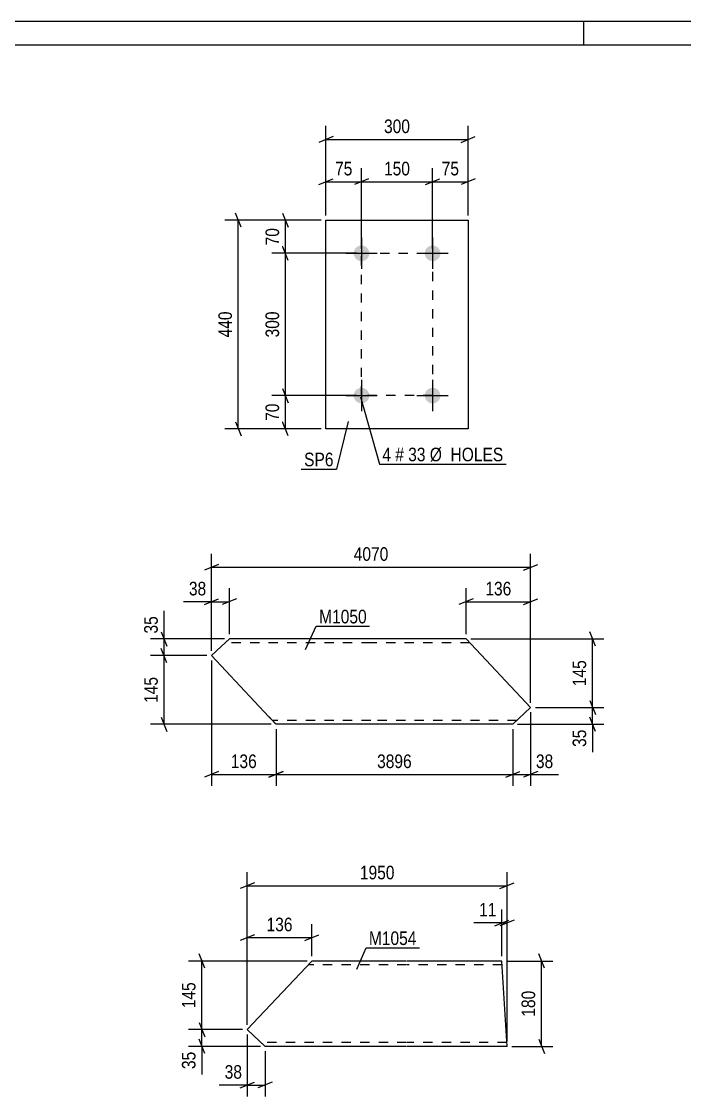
# Model space of a CAD drawing. Header units: millimetres. Extents: x 0 to 594, y 0 to 420.
# Drawn here: x 265.3 to 405.2, y 193.3 to 420 of the extents above; entities that cross this region are included whole.
import ezdxf

# ---------------------------------------------------------------- set-up
doc = ezdxf.new("R2010")
doc.units = ezdxf.units.MM
doc.linetypes.add('DXK_LINE_DOT2', pattern=[3.9198, 1.9599, -1.9599])
doc.styles.add('Arial Narrow', font='ARIALN.TTF', dxfattribs={"height": 0.2})

# ---------------------------------------------------------------- blocks, each defined once
blk = doc.blocks.new('Unknown-761544551-1135 - 11509')
at = {"color": 5, "linetype": 'Continuous'}
for p, q in [((594, 420), (0, 420)), ((384, 415), (384, 420)), ((589, 415), (5, 415))]:
    blk.add_line(p, q, dxfattribs=at)
blk = doc.blocks.new('Part-761544551-2878 - 2862')
at = {"color": 2, "linetype": 'Continuous'}
for p, q in [((307.51, 288.21), (305.45, 286.28)), ((309.21, 289.81), (307.51, 288.21)), ((339.06, 289.81), (309.21, 289.81)), ((359.16, 289.81), (339.16, 289.81)), ((359.16, 289.81), (372.77, 275.35)), ((317.56, 273.41), (305.45, 286.28)), ((369.01, 271.81), (372.77, 275.35)), ((319.06, 271.81), (317.56, 273.41)), ((339.06, 271.81), (319.06, 271.81)), ((369.01, 271.81), (339.16, 271.81))]:
    blk.add_line(p, q, dxfattribs=at)
at = {"color": 7, "linetype": 'DXK_LINE_DOT2'}
for p, q in [((309.21, 289.81), (308.16, 288.83)), ((339.06, 289.01), (308.36, 289.01)), ((359.91, 289.01), (339.16, 289.01)), ((318.95, 271.94), (317.56, 273.41)), ((339.06, 272.61), (318.31, 272.61)), ((369.86, 272.61), (339.16, 272.61))]:
    blk.add_line(p, q, dxfattribs=at)
blk = doc.blocks.new('Part-761544551-3072 - 3056')
at = {"color": 2, "linetype": 'Continuous'}
for p, q in [((313, 207.43), (326.6, 221.89)), ((346.6, 221.89), (326.6, 221.89)), ((366.7, 221.89), (346.7, 221.89)), ((367.81, 203.89), (366.7, 221.89)), ((316.75, 203.89), (313, 207.43)), ((346.6, 203.89), (316.75, 203.89)), ((367.81, 203.89), (346.7, 203.89))]:
    blk.add_line(p, q, dxfattribs=at)
at = {"color": 7, "linetype": 'DXK_LINE_DOT2'}
for p, q in [((346.6, 221.09), (325.85, 221.09)), ((366.75, 221.09), (346.7, 221.09)), ((316.75, 203.89), (315.05, 205.49)), ((346.6, 204.69), (315.9, 204.69)), ((367.76, 204.69), (346.7, 204.69)), ((367.76, 204.69), (367.76, 204.75))]:
    blk.add_line(p, q, dxfattribs=at)
blk = doc.blocks.new('Part-761544551-4102 - 4053')
at = {"color": 2, "linetype": 'Continuous'}
for p, q in [((329.59, 334.12), (329.59, 378.12)), ((329.59, 378.12), (359.59, 378.12)), ((359.59, 378.12), (359.59, 334.12)), ((359.59, 334.12), (329.59, 334.12))]:
    blk.add_line(p, q, dxfattribs=at)
blk = doc.blocks.new('Bolt-761544551-4087 - 4053')
at = {"linetype": 'Continuous'}
for points in [[(337.09, 372.77, -1), (337.09, 369.47, -1)], [(352.09, 372.77, -1), (352.09, 369.47, -1)], [(337.09, 342.77, -1), (337.09, 339.47, -1)], [(352.09, 342.77, -1), (352.09, 339.47, -1)]]:
    blk.add_hatch(color=1, dxfattribs=at).paths.add_polyline_path(points)
at = {"color": 1, "linetype": 'Continuous'}
for p, q in [((337.09, 374.42), (337.09, 367.82)), ((352.09, 374.42), (352.09, 367.82)), ((333.79, 371.12), (340.39, 371.12)), ((348.79, 371.12), (355.39, 371.12)), ((337.09, 344.42), (337.09, 337.82)), ((352.09, 344.42), (352.09, 337.82)), ((333.79, 341.12), (340.39, 341.12)), ((348.79, 341.12), (355.39, 341.12))]:
    blk.add_line(p, q, dxfattribs=at)
blk = doc.blocks.new('Rectangle-761544551-4187 - 4053')
at = {"color": 1, "linetype": 'DXK_LINE_DOT2'}
blk.add_lwpolyline([(337.09, 371.12), (352.09, 371.12), (352.09, 341.12), (337.09, 341.12), (337.09, 371.12)], close=True, dxfattribs=at)
blk = doc.blocks.new('StraightDimension-761544551-2939 - 2862')
at = {"color": 7, "linetype": 'Continuous'}
for p, q in [((294.85, 291.31), (296.05, 288.31)), ((308.21, 289.81), (292.6, 289.81)), ((295.45, 286.28), (295.45, 289.81)), ((304.45, 286.28), (292.6, 286.28)), ((296.05, 284.78), (294.85, 287.78))]:
    blk.add_line(p, q, dxfattribs=at)
at = {"color": 0}
blk.add_wipeout([(294.7, 295.2), (290.5, 295.2), (290.5, 290.34), (294.7, 290.34)], dxfattribs=at)
at = {"color": 7, "linetype": 'Continuous'}
blk.add_line((295.45, 289.81), (295.45, 295.72), dxfattribs=at)
blk.add_line((295.45, 289.81), (295.45, 295.72), dxfattribs=at)
at = {"color": 3, "style": 'Arial Narrow'}
blk.add_text('35', height=2.863, rotation=90.0002, dxfattribs=at).set_placement((294.1, 290.94))
blk = doc.blocks.new('StraightDimension-761544551-2970 - 2862')
at = {"color": 7, "linetype": 'Continuous'}
for p, q in [((305.45, 287.28), (305.45, 300.49)), ((309.21, 290.81), (309.21, 300.49)), ((303.95, 297.04), (306.95, 298.24)), ((305.45, 297.64), (309.21, 297.64)), ((310.71, 298.24), (307.71, 297.04))]:
    blk.add_line(p, q, dxfattribs=at)
at = {"color": 0}
blk.add_wipeout([(304.93, 298.39), (304.93, 302.59), (300.07, 302.59), (300.07, 298.39)], dxfattribs=at)
at = {"color": 7, "linetype": 'Continuous'}
blk.add_line((305.45, 297.64), (299.55, 297.64), dxfattribs=at)
blk.add_line((305.45, 297.64), (299.55, 297.64), dxfattribs=at)
at = {"color": 3, "style": 'Arial Narrow'}
blk.add_text('38', height=2.863, dxfattribs=at).set_placement((300.67, 298.99))
blk = doc.blocks.new('StraightDimension-761544551-2921 - 2862')
at = {"color": 7, "linetype": 'Continuous'}
for p, q in [((304.45, 286.28), (292.6, 286.28)), ((296.05, 284.78), (294.85, 287.78)), ((295.45, 271.81), (295.45, 286.28)), ((294.85, 273.31), (296.05, 270.31)), ((318.06, 271.81), (292.6, 271.81))]:
    blk.add_line(p, q, dxfattribs=at)
at = {"color": 0}
blk.add_wipeout([(294.7, 282.39), (290.5, 282.39), (290.5, 275.71), (294.7, 275.71)], dxfattribs=at)
at = {"color": 3, "style": 'Arial Narrow'}
blk.add_text('145', height=2.863, rotation=90.0002, dxfattribs=at).set_placement((294.1, 276.31))
blk = doc.blocks.new('StraightDimension-761544551-2985 - 2862')
at = {"color": 7, "linetype": 'Continuous'}
for p, q in [((359.16, 290.81), (359.16, 300.49)), ((372.77, 276.35), (372.77, 300.49)), ((360.66, 298.24), (357.66, 297.04)), ((359.16, 297.64), (372.77, 297.64)), ((371.27, 297.04), (374.27, 298.24))]:
    blk.add_line(p, q, dxfattribs=at)
at = {"color": 0}
blk.add_wipeout([(369.31, 298.39), (369.31, 302.59), (362.62, 302.59), (362.62, 298.39)], dxfattribs=at)
at = {"color": 3, "style": 'Arial Narrow'}
blk.add_text('136', height=2.863, dxfattribs=at).set_placement((363.22, 298.99))
blk = doc.blocks.new('StraightDimension-761544551-8043 - 2862')
at = {"color": 7, "linetype": 'Continuous'}
for p, q in [((305.45, 285.28), (305.45, 258.83)), ((319.06, 270.81), (319.06, 258.83)), ((306.95, 261.83), (303.95, 260.63)), ((305.45, 261.23), (319.06, 261.23)), ((317.56, 260.63), (320.56, 261.83))]:
    blk.add_line(p, q, dxfattribs=at)
at = {"color": 0}
blk.add_wipeout([(315.6, 261.98), (315.6, 266.18), (308.91, 266.18), (308.91, 261.98)], dxfattribs=at)
at = {"color": 3, "style": 'Arial Narrow'}
blk.add_text('136', height=2.863, dxfattribs=at).set_placement((309.51, 262.58))
blk = doc.blocks.new('StraightDimension-761544551-2959 - 2862')
at = {"color": 7, "linetype": 'Continuous'}
for p, q in [((305.45, 287.28), (305.45, 307.78)), ((372.77, 276.35), (372.77, 307.78)), ((306.95, 305.53), (303.95, 304.33)), ((305.45, 304.93), (372.77, 304.93)), ((371.27, 304.33), (374.27, 305.53))]:
    blk.add_line(p, q, dxfattribs=at)
at = {"color": 0}
blk.add_wipeout([(343.37, 305.68), (343.37, 309.88), (334.85, 309.88), (334.85, 305.68)], dxfattribs=at)
at = {"color": 3, "style": 'Arial Narrow'}
blk.add_text('4070', height=2.863, dxfattribs=at).set_placement((335.45, 306.28))
blk = doc.blocks.new('StraightDimension-761544551-8008 - 2862')
at = {"color": 7, "linetype": 'Continuous'}
for p, q in [((386.44, 288.31), (385.24, 291.31)), ((360.16, 289.81), (388.24, 289.81)), ((385.84, 275.35), (385.84, 289.81)), ((385.24, 276.85), (386.44, 273.85)), ((373.77, 275.35), (388.24, 275.35))]:
    blk.add_line(p, q, dxfattribs=at)
at = {"color": 0}
blk.add_wipeout([(385.09, 285.92), (380.89, 285.92), (380.89, 279.24), (385.09, 279.24)], dxfattribs=at)
at = {"color": 3, "style": 'Arial Narrow'}
blk.add_text('145', height=2.863, rotation=90.0002, dxfattribs=at).set_placement((384.49, 279.84))
blk = doc.blocks.new('StraightDimension-761544551-8009 - 2862')
at = {"color": 7, "linetype": 'Continuous'}
for p, q in [((385.24, 276.85), (386.44, 273.85)), ((373.77, 275.35), (388.24, 275.35)), ((385.84, 271.81), (385.84, 275.35)), ((386.44, 270.31), (385.24, 273.31)), ((370.01, 271.81), (388.24, 271.81))]:
    blk.add_line(p, q, dxfattribs=at)
at = {"color": 0}
blk.add_wipeout([(385.09, 271.29), (380.89, 271.29), (380.89, 266.43), (385.09, 266.43)], dxfattribs=at)
at = {"color": 7, "linetype": 'Continuous'}
blk.add_line((385.84, 271.81), (385.84, 265.91), dxfattribs=at)
blk.add_line((385.84, 271.81), (385.84, 265.91), dxfattribs=at)
at = {"color": 3, "style": 'Arial Narrow'}
blk.add_text('35', height=2.863, rotation=90.0002, dxfattribs=at).set_placement((384.49, 267.03))
blk = doc.blocks.new('StraightDimension-761544551-8041 - 2862')
at = {"color": 7, "linetype": 'Continuous'}
for p, q in [((372.77, 274.35), (372.77, 258.83)), ((369.01, 270.81), (369.01, 258.83)), ((367.51, 260.63), (370.51, 261.83)), ((369.01, 261.23), (372.77, 261.23)), ((374.27, 261.83), (371.27, 260.63))]:
    blk.add_line(p, q, dxfattribs=at)
at = {"color": 0}
blk.add_wipeout([(378.15, 261.98), (378.15, 266.18), (373.29, 266.18), (373.29, 261.98)], dxfattribs=at)
at = {"color": 7, "linetype": 'Continuous'}
blk.add_line((372.77, 261.23), (378.67, 261.23), dxfattribs=at)
blk.add_line((372.77, 261.23), (378.67, 261.23), dxfattribs=at)
at = {"color": 3, "style": 'Arial Narrow'}
blk.add_text('38', height=2.863, dxfattribs=at).set_placement((373.89, 262.58))
blk = doc.blocks.new('StraightDimension-761544551-8042 - 2862')
at = {"color": 7, "linetype": 'Continuous'}
for p, q in [((319.06, 270.81), (319.06, 258.83)), ((369.01, 270.81), (369.01, 258.83)), ((320.56, 261.83), (317.56, 260.63)), ((319.06, 261.23), (369.01, 261.23)), ((367.51, 260.63), (370.51, 261.83))]:
    blk.add_line(p, q, dxfattribs=at)
at = {"color": 0}
blk.add_wipeout([(348.29, 261.98), (348.29, 266.18), (339.78, 266.18), (339.78, 261.98)], dxfattribs=at)
at = {"color": 3, "style": 'Arial Narrow'}
blk.add_text('3896', height=2.863, dxfattribs=at).set_placement((340.38, 262.58))
blk = doc.blocks.new('StraightDimension-761544551-3148 - 3056')
at = {"color": 7, "linetype": 'Continuous'}
for p, q in [((313, 208.43), (313, 229.67)), ((326.6, 222.89), (326.6, 229.67)), ((314.5, 227.42), (311.5, 226.22)), ((313, 226.82), (326.6, 226.82)), ((325.1, 226.22), (328.1, 227.42))]:
    blk.add_line(p, q, dxfattribs=at)
at = {"color": 0}
blk.add_wipeout([(323.14, 227.57), (323.14, 231.77), (316.46, 231.77), (316.46, 227.57)], dxfattribs=at)
at = {"color": 3, "style": 'Arial Narrow'}
blk.add_text('136', height=2.863, dxfattribs=at).set_placement((317.06, 228.17))
blk = doc.blocks.new('StraightDimension-761544551-3128 - 3056')
at = {"color": 7, "linetype": 'Continuous'}
for p, q in [((366.7, 222.89), (366.7, 232.79)), ((367.81, 204.89), (367.81, 232.79)), ((365.2, 229.34), (368.2, 230.54)), ((369.31, 230.54), (366.31, 229.34)), ((366.7, 229.94), (367.81, 229.94))]:
    blk.add_line(p, q, dxfattribs=at)
at = {"color": 0}
blk.add_wipeout([(366.18, 230.69), (366.18, 234.89), (361.32, 234.89), (361.32, 230.69)], dxfattribs=at)
at = {"color": 7, "linetype": 'Continuous'}
blk.add_line((366.7, 229.94), (360.8, 229.94), dxfattribs=at)
blk.add_line((366.7, 229.94), (360.8, 229.94), dxfattribs=at)
at = {"color": 3, "style": 'Arial Narrow'}
blk.add_text('11', height=2.863, dxfattribs=at).set_placement((361.92, 231.29))
blk = doc.blocks.new('StraightDimension-761544551-8231 - 3056')
at = {"color": 7, "linetype": 'Continuous'}
for p, q in [((304.01, 220.39), (302.81, 223.39)), ((325.6, 221.89), (300.56, 221.89)), ((303.41, 207.43), (303.41, 221.89)), ((302.81, 208.93), (304.01, 205.93)), ((312, 207.43), (300.56, 207.43))]:
    blk.add_line(p, q, dxfattribs=at)
at = {"color": 0}
blk.add_wipeout([(302.66, 218), (298.46, 218), (298.46, 211.32), (302.66, 211.32)], dxfattribs=at)
at = {"color": 3, "style": 'Arial Narrow'}
blk.add_text('145', height=2.863, rotation=90.0002, dxfattribs=at).set_placement((302.06, 211.92))
blk = doc.blocks.new('StraightDimension-761544551-3075 - 3056')
at = {"color": 7, "linetype": 'Continuous'}
for p, q in [((375.68, 220.39), (374.48, 223.39)), ((367.7, 221.89), (377.48, 221.89)), ((375.08, 203.89), (375.08, 221.89)), ((374.48, 205.39), (375.68, 202.39)), ((368.81, 203.89), (377.48, 203.89))]:
    blk.add_line(p, q, dxfattribs=at)
at = {"color": 0}
blk.add_wipeout([(374.33, 216.24), (370.13, 216.24), (370.13, 209.55), (374.33, 209.55)], dxfattribs=at)
at = {"color": 3, "style": 'Arial Narrow'}
blk.add_text('180', height=2.863, rotation=90.0002, dxfattribs=at).set_placement((373.73, 210.15))
blk = doc.blocks.new('StraightDimension-761544551-3167 - 3056')
at = {"color": 7, "linetype": 'Continuous'}
for p, q in [((313, 206.43), (313, 193.33)), ((316.75, 202.89), (316.75, 193.33)), ((311.5, 195.13), (314.5, 196.33)), ((313, 195.73), (316.75, 195.73)), ((318.25, 196.33), (315.25, 195.13))]:
    blk.add_line(p, q, dxfattribs=at)
at = {"color": 0}
blk.add_wipeout([(312.47, 196.48), (312.47, 200.68), (307.62, 200.68), (307.62, 196.48)], dxfattribs=at)
at = {"color": 7, "linetype": 'Continuous'}
blk.add_line((313, 195.73), (307.09, 195.73), dxfattribs=at)
blk.add_line((313, 195.73), (307.09, 195.73), dxfattribs=at)
at = {"color": 3, "style": 'Arial Narrow'}
blk.add_text('38', height=2.863, dxfattribs=at).set_placement((308.22, 197.08))
blk = doc.blocks.new('StraightDimension-761544551-3181 - 3056')
at = {"color": 7, "linetype": 'Continuous'}
for p, q in [((313, 208.43), (313, 240.62)), ((367.81, 204.89), (367.81, 240.62)), ((314.5, 238.37), (311.5, 237.17)), ((366.31, 237.17), (369.31, 238.37)), ((313, 237.77), (367.81, 237.77))]:
    blk.add_line(p, q, dxfattribs=at)
at = {"color": 0}
blk.add_wipeout([(344.66, 238.52), (344.66, 242.72), (336.15, 242.72), (336.15, 238.52)], dxfattribs=at)
at = {"color": 3, "style": 'Arial Narrow'}
blk.add_text('1950', height=2.863, dxfattribs=at).set_placement((336.75, 239.12))
blk = doc.blocks.new('StraightDimension-761544551-8232 - 3056')
at = {"color": 7, "linetype": 'Continuous'}
for p, q in [((302.81, 208.93), (304.01, 205.93)), ((312, 207.43), (300.56, 207.43)), ((303.41, 203.89), (303.41, 207.43)), ((304.01, 202.39), (302.81, 205.39)), ((315.75, 203.89), (300.56, 203.89))]:
    blk.add_line(p, q, dxfattribs=at)
at = {"color": 0}
blk.add_wipeout([(302.66, 203.37), (298.46, 203.37), (298.46, 198.51), (302.66, 198.51)], dxfattribs=at)
at = {"color": 7, "linetype": 'Continuous'}
blk.add_line((303.41, 203.89), (303.41, 197.99), dxfattribs=at)
blk.add_line((303.41, 203.89), (303.41, 197.99), dxfattribs=at)
at = {"color": 3, "style": 'Arial Narrow'}
blk.add_text('35', height=2.863, rotation=90.0002, dxfattribs=at).set_placement((302.06, 199.11))
blk = doc.blocks.new('StraightDimension-761544551-4104 - 4053')
at = {"color": 7, "linetype": 'Continuous'}
for p, q in [((329.59, 379.12), (329.59, 397.97)), ((359.59, 379.12), (359.59, 397.97)), ((331.09, 395.72), (328.09, 394.52)), ((329.59, 395.12), (359.59, 395.12)), ((358.09, 394.52), (361.09, 395.72))]:
    blk.add_line(p, q, dxfattribs=at)
at = {"color": 0}
blk.add_wipeout([(347.93, 395.87), (347.93, 400.07), (341.24, 400.07), (341.24, 395.87)], dxfattribs=at)
at = {"color": 3, "style": 'Arial Narrow'}
blk.add_text('300', height=2.863, dxfattribs=at).set_placement((341.84, 396.47))
blk = doc.blocks.new('StraightDimension-761544551-4115 - 4053')
at = {"color": 7, "linetype": 'Continuous'}
for p, q in [((352.09, 372.12), (352.09, 389.05)), ((359.59, 379.12), (359.59, 389.05)), ((350.59, 385.6), (353.59, 386.8)), ((352.09, 386.2), (359.59, 386.2)), ((361.09, 386.8), (358.09, 385.6))]:
    blk.add_line(p, q, dxfattribs=at)
at = {"color": 0}
blk.add_wipeout([(358.26, 386.95), (358.26, 391.15), (353.41, 391.15), (353.41, 386.95)], dxfattribs=at)
at = {"color": 3, "style": 'Arial Narrow'}
blk.add_text('75', height=2.863, dxfattribs=at).set_placement((354.01, 387.55))
blk = doc.blocks.new('StraightDimension-761544551-4125 - 4053')
at = {"color": 7, "linetype": 'Continuous'}
for p, q in [((337.09, 372.12), (337.09, 389.05)), ((352.09, 372.12), (352.09, 389.05)), ((338.59, 386.8), (335.59, 385.6)), ((337.09, 386.2), (352.09, 386.2)), ((350.59, 385.6), (353.59, 386.8))]:
    blk.add_line(p, q, dxfattribs=at)
at = {"color": 0}
blk.add_wipeout([(347.93, 386.95), (347.93, 391.15), (341.24, 391.15), (341.24, 386.95)], dxfattribs=at)
at = {"color": 3, "style": 'Arial Narrow'}
blk.add_text('150', height=2.863, dxfattribs=at).set_placement((341.84, 387.55))
blk = doc.blocks.new('StraightDimension-761544551-4135 - 4053')
at = {"color": 7, "linetype": 'Continuous'}
for p, q in [((329.59, 379.12), (329.59, 389.05)), ((337.09, 372.12), (337.09, 389.05)), ((328.09, 385.6), (331.09, 386.8)), ((329.59, 386.2), (337.09, 386.2)), ((338.59, 386.8), (335.59, 385.6))]:
    blk.add_line(p, q, dxfattribs=at)
at = {"color": 0}
blk.add_wipeout([(335.76, 386.95), (335.76, 391.15), (330.91, 391.15), (330.91, 386.95)], dxfattribs=at)
at = {"color": 3, "style": 'Arial Narrow'}
blk.add_text('75', height=2.863, dxfattribs=at).set_placement((331.51, 387.55))
blk = doc.blocks.new('StraightDimension-761544551-4146 - 4053')
at = {"color": 7, "linetype": 'Continuous'}
for p, q in [((311.7, 376.62), (310.5, 379.62)), ((328.59, 378.12), (308.25, 378.12)), ((311.1, 334.12), (311.1, 378.12)), ((310.5, 335.62), (311.7, 332.62)), ((328.59, 334.12), (308.25, 334.12))]:
    blk.add_line(p, q, dxfattribs=at)
at = {"color": 0}
blk.add_wipeout([(310.35, 359.46), (306.15, 359.46), (306.15, 352.78), (310.35, 352.78)], dxfattribs=at)
at = {"color": 3, "style": 'Arial Narrow'}
blk.add_text('440', height=2.863, rotation=90.0002, dxfattribs=at).set_placement((309.75, 353.38))
blk = doc.blocks.new('StraightDimension-761544551-4157 - 4053')
at = {"color": 7, "linetype": 'Continuous'}
for p, q in [((320.45, 342.62), (321.65, 339.62)), ((336.09, 341.12), (318.2, 341.12)), ((321.05, 334.12), (321.05, 341.12)), ((321.65, 332.62), (320.45, 335.62)), ((328.59, 334.12), (318.2, 334.12))]:
    blk.add_line(p, q, dxfattribs=at)
at = {"color": 0}
blk.add_wipeout([(320.3, 340.05), (316.1, 340.05), (316.1, 335.19), (320.3, 335.19)], dxfattribs=at)
at = {"color": 3, "style": 'Arial Narrow'}
blk.add_text('70', height=2.863, rotation=90.0002, dxfattribs=at).set_placement((319.7, 335.79))
blk = doc.blocks.new('StraightDimension-761544551-4167 - 4053')
at = {"color": 7, "linetype": 'Continuous'}
for p, q in [((321.65, 369.62), (320.45, 372.62)), ((336.09, 371.12), (318.2, 371.12)), ((321.05, 341.12), (321.05, 371.12)), ((320.45, 342.62), (321.65, 339.62)), ((336.09, 341.12), (318.2, 341.12))]:
    blk.add_line(p, q, dxfattribs=at)
at = {"color": 0}
blk.add_wipeout([(320.3, 359.46), (316.1, 359.46), (316.1, 352.78), (320.3, 352.78)], dxfattribs=at)
at = {"color": 3, "style": 'Arial Narrow'}
blk.add_text('300', height=2.863, rotation=90.0002, dxfattribs=at).set_placement((319.7, 353.38))
blk = doc.blocks.new('StraightDimension-761544551-4177 - 4053')
at = {"color": 7, "linetype": 'Continuous'}
for p, q in [((320.45, 379.62), (321.65, 376.62)), ((328.59, 378.12), (318.2, 378.12)), ((321.05, 371.12), (321.05, 378.12)), ((321.65, 369.62), (320.45, 372.62)), ((336.09, 371.12), (318.2, 371.12))]:
    blk.add_line(p, q, dxfattribs=at)
at = {"color": 0}
blk.add_wipeout([(320.3, 377.05), (316.1, 377.05), (316.1, 372.19), (320.3, 372.19)], dxfattribs=at)
at = {"color": 3, "style": 'Arial Narrow'}
blk.add_text('70', height=2.863, rotation=90.0002, dxfattribs=at).set_placement((319.7, 372.79))
blk = doc.blocks.new('Mark-761544551-2874 - 2862')
at = {"color": 0}
blk.add_wipeout([(338.2, 293.09), (338.2, 296.09), (328.15, 296.09), (328.15, 293.09)], dxfattribs=at)
blk.add_wipeout([(338.2, 293.09), (338.2, 296.09), (328.15, 296.09), (328.15, 293.09)], dxfattribs=at)
at = {"color": 30, "linetype": 'Continuous'}
for p, q in [((325.25, 287.61), (327.55, 292.49)), ((327.55, 292.49), (338.8, 292.49))]:
    blk.add_line(p, q, dxfattribs=at)
at = {"color": 3, "style": 'Arial Narrow'}
blk.add_text('M1050', height=2.863, dxfattribs=at).set_placement((328.15, 293.09))
blk = doc.blocks.new('Mark-761544551-3068 - 3056')
at = {"color": 0}
blk.add_wipeout([(348.7, 225.27), (348.7, 228.27), (338.65, 228.27), (338.65, 225.27)], dxfattribs=at)
blk.add_wipeout([(348.7, 225.27), (348.7, 228.27), (338.65, 228.27), (338.65, 225.27)], dxfattribs=at)
at = {"color": 30, "linetype": 'Continuous'}
for p, q in [((336.07, 220.15), (338.05, 224.67)), ((338.05, 224.67), (349.3, 224.67))]:
    blk.add_line(p, q, dxfattribs=at)
at = {"color": 3, "style": 'Arial Narrow'}
blk.add_text('M1054', height=2.863, dxfattribs=at).set_placement((338.65, 225.27))
blk = doc.blocks.new('Mark-761544551-4098 - 4053')
at = {"color": 0}
blk.add_wipeout([(331.19, 326.22), (331.19, 329.22), (324.98, 329.22), (324.98, 326.22)], dxfattribs=at)
blk.add_wipeout([(331.19, 326.22), (331.19, 329.22), (324.98, 329.22), (324.98, 326.22)], dxfattribs=at)
at = {"color": 30, "linetype": 'Continuous'}
for p in [(334.28, 335.67), (324.38, 325.62)]:
    blk.add_line(p, (331.79, 325.62), dxfattribs=at)
at = {"color": 3, "style": 'Arial Narrow'}
blk.add_text('SP6', height=2.863, dxfattribs=at).set_placement((324.98, 326.22))
blk = doc.blocks.new('Mark-761544551-4083 - 4053')
at = {"color": 0}
blk.add_wipeout([(343.32, 327.27), (343.32, 330.27), (341.49, 330.27), (341.49, 327.27)], dxfattribs=at)
blk.add_wipeout([(343.32, 327.27), (343.32, 330.27), (341.49, 330.27), (341.49, 327.27)], dxfattribs=at)
at = {"color": 7, "linetype": 'Continuous'}
blk.add_line((336.91, 340.86), (340.89, 326.67), dxfattribs=at)
at = {"color": 0}
blk.add_wipeout([(346.04, 327.27), (346.04, 330.27), (344.22, 330.27), (344.22, 327.27)], dxfattribs=at)
blk.add_wipeout([(346.04, 327.27), (346.04, 330.27), (344.22, 330.27), (344.22, 327.27)], dxfattribs=at)
at = {"color": 3, "style": 'Arial Narrow'}
blk.add_text('4', height=2.86, dxfattribs=at).set_placement((341.49, 327.27))
at = {"color": 0}
blk.add_wipeout([(350.6, 327.27), (350.6, 330.27), (346.94, 330.27), (346.94, 327.27)], dxfattribs=at)
blk.add_wipeout([(350.6, 327.27), (350.6, 330.27), (346.94, 330.27), (346.94, 327.27)], dxfattribs=at)
at = {"color": 3, "style": 'Arial Narrow'}
blk.add_text('#', height=2.86, dxfattribs=at).set_placement((344.22, 327.27))
at = {"color": 0}
blk.add_wipeout([(367.03, 327.27), (367.03, 330.27), (351.5, 330.27), (351.5, 327.27)], dxfattribs=at)
blk.add_wipeout([(367.03, 327.27), (367.03, 330.27), (351.5, 330.27), (351.5, 327.27)], dxfattribs=at)
at = {"color": 7, "linetype": 'Continuous'}
blk.add_line((340.89, 326.67), (367.63, 326.67), dxfattribs=at)
at = {"color": 3, "style": 'Arial Narrow'}
for s, p in [('33', (346.94, 327.27)), ('Ø  HOLES', (351.5, 327.27))]:
    blk.add_text(s, height=2.863, dxfattribs=at).set_placement(p)

msp = doc.modelspace()

# ---------------------------------------------------------------- block references
for name in ['Unknown-761544551-1135 - 11509', 'Part-761544551-4102 - 4053', 'Bolt-761544551-4087 - 4053', 'Rectangle-761544551-4187 - 4053', 'Part-761544551-2878 - 2862', 'Part-761544551-3072 - 3056']:
    msp.add_blockref(name, (0, 0))

# ---------------------------------------------------------------- next in the draw order: block references
for name in ['StraightDimension-761544551-4104 - 4053', 'StraightDimension-761544551-2985 - 2862', 'StraightDimension-761544551-2939 - 2862', 'StraightDimension-761544551-3128 - 3056', 'StraightDimension-761544551-3148 - 3056']:
    msp.add_blockref(name, (0, 0))

# ---------------------------------------------------------------- next in the draw order: block references
for name in ['StraightDimension-761544551-4115 - 4053', 'StraightDimension-761544551-2970 - 2862', 'StraightDimension-761544551-8231 - 3056', 'StraightDimension-761544551-3075 - 3056']:
    msp.add_blockref(name, (0, 0))

# ---------------------------------------------------------------- next in the draw order: block references
for name in ['StraightDimension-761544551-4125 - 4053', 'StraightDimension-761544551-2921 - 2862', 'StraightDimension-761544551-3167 - 3056']:
    msp.add_blockref(name, (0, 0))

# ---------------------------------------------------------------- next in the draw order: block references
for name in ['StraightDimension-761544551-4135 - 4053', 'StraightDimension-761544551-8043 - 2862', 'StraightDimension-761544551-3181 - 3056']:
    msp.add_blockref(name, (0, 0))

# ---------------------------------------------------------------- next in the draw order: block references
for name in ['StraightDimension-761544551-4146 - 4053', 'StraightDimension-761544551-2959 - 2862', 'Mark-761544551-3068 - 3056', 'StraightDimension-761544551-8232 - 3056']:
    msp.add_blockref(name, (0, 0))

# ---------------------------------------------------------------- next in the draw order: block references
for name in ['StraightDimension-761544551-4157 - 4053', 'Mark-761544551-2874 - 2862', 'StraightDimension-761544551-8008 - 2862']:
    msp.add_blockref(name, (0, 0))

# ---------------------------------------------------------------- next in the draw order: block references
for name in ['StraightDimension-761544551-4167 - 4053', 'Mark-761544551-4098 - 4053', 'StraightDimension-761544551-8009 - 2862']:
    msp.add_blockref(name, (0, 0))

# ---------------------------------------------------------------- next in the draw order: block references
for name in ['StraightDimension-761544551-4177 - 4053', 'Mark-761544551-4083 - 4053', 'StraightDimension-761544551-8041 - 2862']:
    msp.add_blockref(name, (0, 0))

# ---------------------------------------------------------------- next in the draw order: block references
msp.add_blockref('StraightDimension-761544551-8042 - 2862', (0, 0))

doc.saveas('drawing.dxf')
